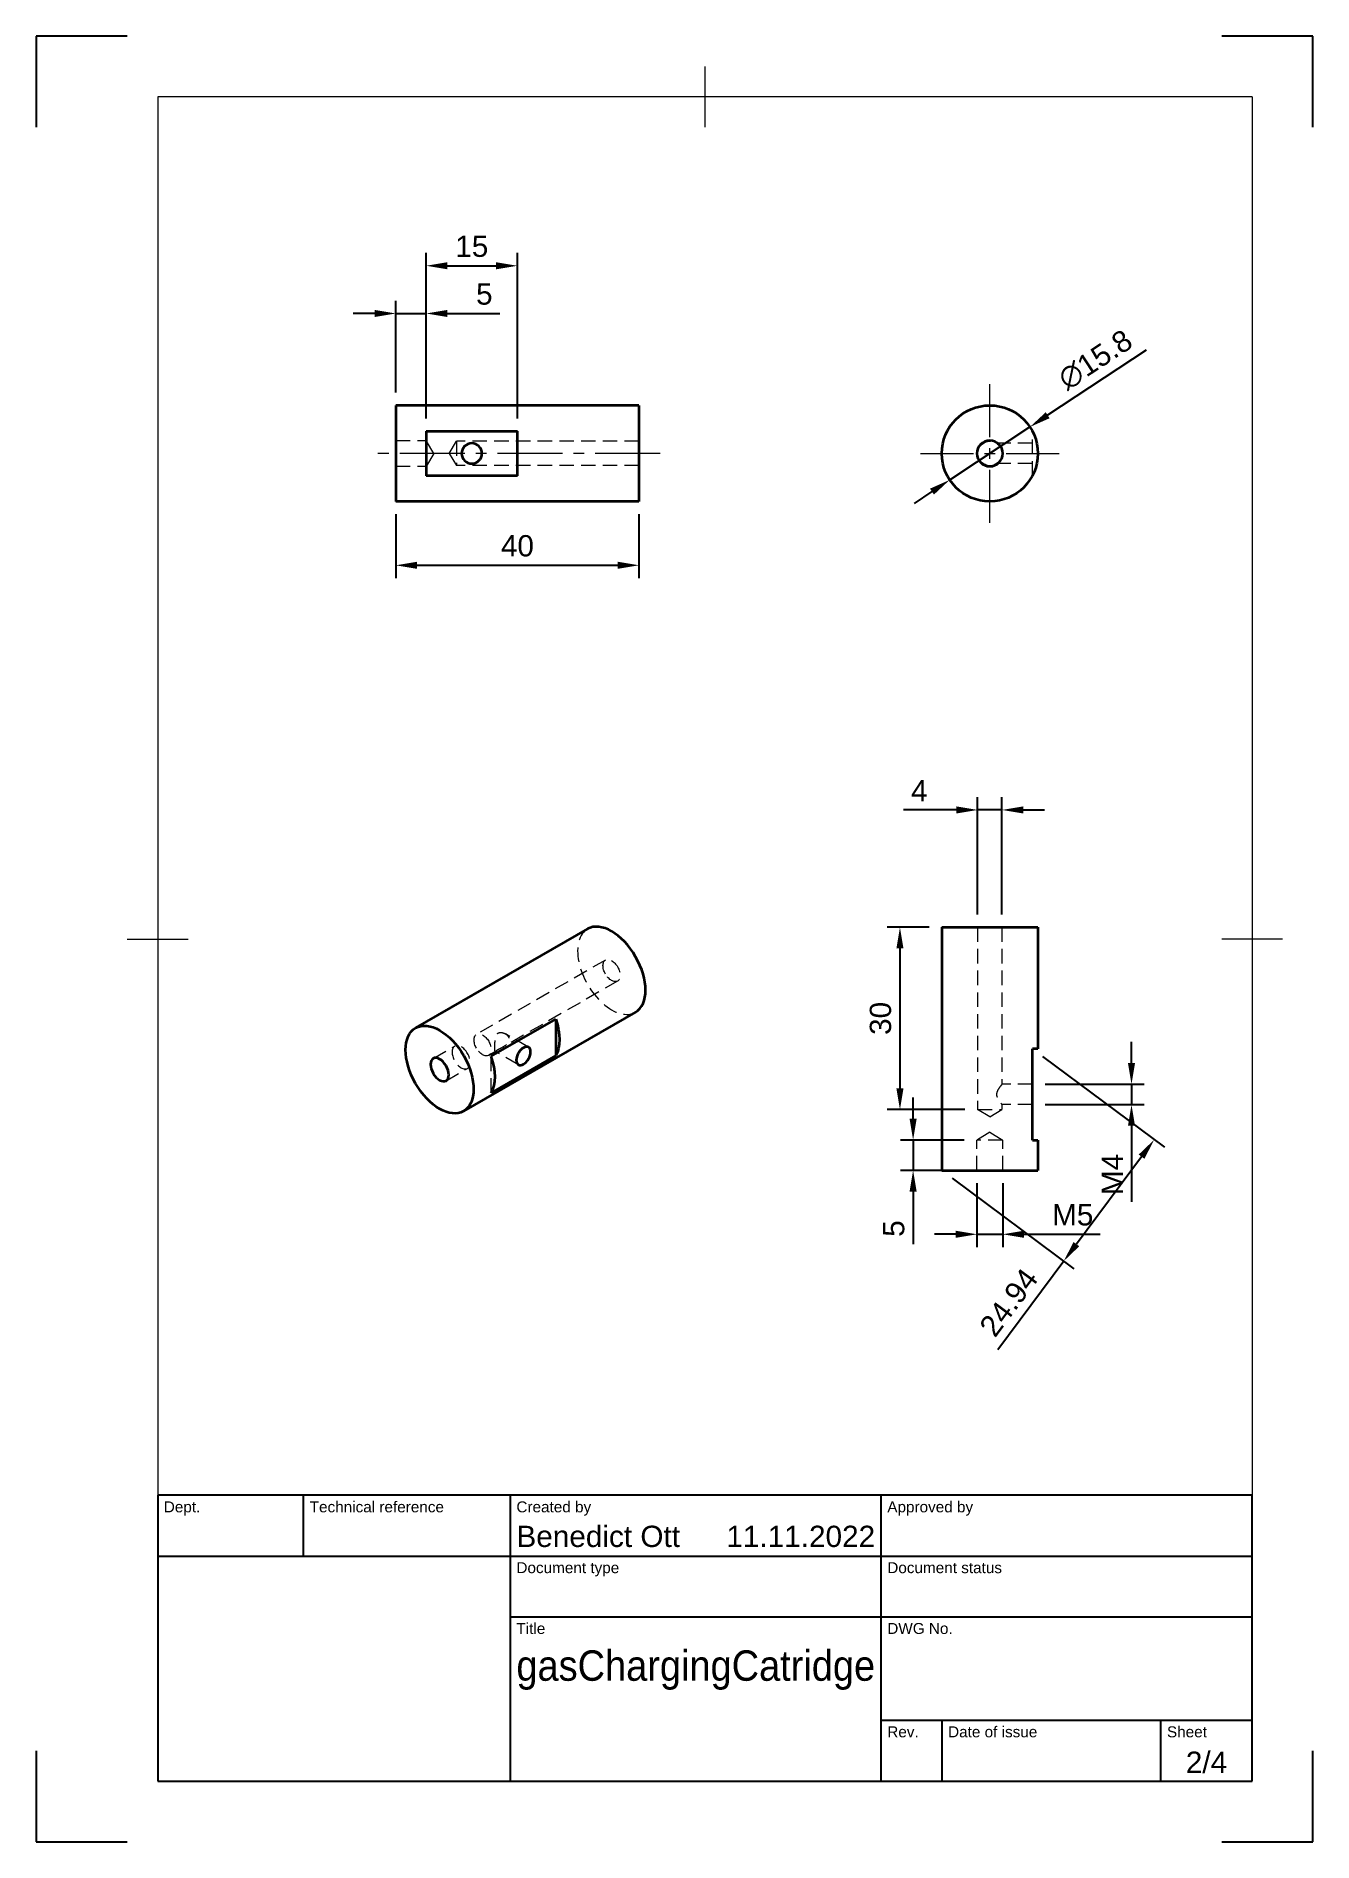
# Model space of a CAD drawing. Header units: millimetres. Extents: x 0 to 210, y 0 to 297.
import ezdxf
from ezdxf.enums import TextEntityAlignment as Align

# ---------------------------------------------------------------- set-up
doc = ezdxf.new("R2010")
doc.units = ezdxf.units.MM
doc.header["$LTSCALE"] = 0.75
doc.linetypes.add('CENTER2', pattern=[28.575, 19.05, -3.175, 3.175, -3.175])
doc.linetypes.add('HIDDEN2', pattern=[4.7625, 3.175, -1.5875])
for name, color, linetype, lineweight in [('BORDER', 7, 'Continuous', 18), ('FD_Dimensions', 7, 'Continuous', 18), ('Hidden', 7, 'HIDDEN2', 18), ('Smart Centers', 7, 'CENTER2', 18), ('TITLEBLOCK', 7, 'Continuous', 25), ('Visible', 7, 'Continuous', 35)]:
    doc.layers.add(name, color=color, linetype=linetype, lineweight=lineweight)
doc.styles.add('FusionTitle', font='arial.ttf')
doc.styles.get("Standard").update_dxf_attribs({"font": 'arial.ttf'})
doc.dimstyles.new('Dim-ISO-25', dxfattribs={"dimtxt": 3.5, "dimasz": 3.5, "dimexe": 2.1, "dimexo": 2.1, "dimgap": 1.4, "dimtad": 1, "dimzin": 12, "dimdsep": 46, "dimtxsty": 'Standard', "dimcen": 0, "dimazin": 3, "dimtp": 0.1, "dimtm": 0.1, "dimtfac": 0.714286, "dimtmove": 0, "dimatfit": 3, "dimfxl": 1, "dimtzin": 12, "dimarcsym": 0})

# ---------------------------------------------------------------- blocks, each defined once
blk = doc.blocks.new('ISO_A4(P)_SHEET')
at = {"layer": 'BORDER'}
for p, q in [((110, 292), (110, 282)), ((200, 287), (20, 287)), ((20, 287), (20, 10)), ((200, 287), (200, 10)), ((15, 148.5), (25, 148.5)), ((205, 148.5), (195, 148.5)), ((20, 10), (200, 10))]:
    blk.add_line(p, q, dxfattribs=at)
at = {"layer": 'Defpoints'}
for p, q in [((15, 297), (0, 297)), ((0, 297), (0, 282)), ((210, 297), (195, 297)), ((210, 282), (210, 297)), ((0, 15), (0, 0)), ((210, 0), (210, 15)), ((0, 0), (15, 0)), ((195, 0), (210, 0))]:
    blk.add_line(p, q, dxfattribs=at)
blk = doc.blocks.new('ISO_TITLEBLOCK')
at = {"layer": 'TITLEBLOCK'}
for p, q in [((0, 47), (-180, 47)), ((-180, 47), (-180, 0)), ((-156, 37), (-156, 47)), ((-122, 0), (-122, 47)), ((-61, 0), (-61, 47)), ((0, 0), (0, 47)), ((-180, 37), (0, 37)), ((-122, 27), (0, 27)), ((-61, 10), (0, 10)), ((-51, 0), (-51, 10)), ((-15, 0), (-15, 10)), ((-180, 0), (0, 0))]:
    blk.add_line(p, q, dxfattribs=at)
at = {"layer": 'TITLEBLOCK', "style": 'FusionTitle'}
for s, p in [('Dept.', (-179, 46)), ('Technical reference', (-155, 46)), ('Created by', (-121, 46)), ('Approved by', (-60, 46)), ('Document type', (-121, 36)), ('Document status', (-60, 36)), ('Title', (-121, 26)), ('DWG No.', (-60, 26)), ('Rev.', (-60, 9)), ('Date of issue', (-50, 9)), ('Sheet', (-14, 9))]:
    blk.add_text(s, height=1.8, dxfattribs=at).set_placement(p, align=Align.TOP_LEFT)
for tag, height, p in [('DEPT', 3.5, (-179, 42)), ('TECHNICAL_REFERENCE', 3.5, (-155, 42)), ('CREATED_BY', 3.5, (-121, 42)), ('APPROVED_BY', 3.5, (-60, 42)), ('DOCUMENT_TYPE', 3.5, (-121, 32)), ('DOCUMENT_STATUS', 3.5, (-60, 32)), ('TITLE_1', 5, (-121, 21.5)), ('TITLE_2', 5, (-121, 14)), ('TITLE_3', 5, (-121, 6.5)), ('DATE_OF_ISSUE', 3.5, (-50, 5))]:
    blk.add_attdef(tag, text='', height=height, dxfattribs=at).set_placement(p, align=Align.TOP_LEFT)
for tag, p in [('CREATED_DATE', (-62, 42)), ('APPROVED_DATE', (-0.99, 42))]:
    blk.add_attdef(tag, text='', height=3.5, dxfattribs=at).set_placement(p, align=Align.TOP_RIGHT)
for tag, height, p in [('DRAWING_NUMBER', 5, (-30.5, 19.75)), ('REV', 3.5, (-56, 4.85)), ('SHEET', 3.5, (-7.5, 4.85))]:
    blk.add_attdef(tag, text='', height=height, dxfattribs=at).set_placement(p, align=Align.TOP_CENTER)
blk = doc.blocks.new('*D19')
at = {"layer": 'Defpoints', "color": 0, "transparency": 16777216}
for p in [(64.159359, 251.380422), (59.159359, 236.263422), (64.159359, 232.025389)]:
    blk.add_point(p, dxfattribs=at)
at = {"layer": 'FD_Dimensions', "color": 0, "lineweight": -2, "transparency": 16777216}
for p, q in [((59.159359, 238.363422), (59.159359, 253.480422)), ((64.159359, 234.125389), (64.159359, 253.480422)), ((55.659359, 251.380422), (52.159359, 251.380422)), ((59.159359, 251.380422), (64.159359, 251.380422)), ((67.659359, 251.380422), (76.279959, 251.380422))]:
    blk.add_line(p, q, dxfattribs=at)
at = {"layer": 'FD_Dimensions', "color": 0, "transparency": 16777216}
for points in [[(55.659359, 251.963755), (55.659359, 250.797089), (59.159359, 251.380422)], [(67.659359, 251.963755), (67.659359, 250.797089), (64.159359, 251.380422)]]:
    blk.add_solid(points, dxfattribs=at)
at = {"layer": 'FD_Dimensions', "color": 0, "transparency": 16777216, "insert": (73.719659, 254.560265), "char_height": 3.5, "attachment_point": 5}
blk.add_mtext('5', dxfattribs=at)
blk = doc.blocks.new('*D20')
at = {"layer": 'Defpoints', "color": 0, "transparency": 16777216}
for p in [(79.159359, 259.229339), (64.159359, 232.025389), (79.159359, 232.025389)]:
    blk.add_point(p, dxfattribs=at)
at = {"layer": 'FD_Dimensions', "color": 0, "lineweight": -2, "transparency": 16777216}
for p, q in [((64.159359, 234.125389), (64.159359, 261.329339)), ((67.659359, 259.229339), (75.659359, 259.229339)), ((79.159359, 234.125389), (79.159359, 261.329339))]:
    blk.add_line(p, q, dxfattribs=at)
at = {"layer": 'FD_Dimensions', "color": 0, "transparency": 16777216}
for points in [[(67.659359, 259.812672), (67.659359, 258.646006), (64.159359, 259.229339)], [(75.659359, 259.812672), (75.659359, 258.646006), (79.159359, 259.229339)]]:
    blk.add_solid(points, dxfattribs=at)
at = {"layer": 'FD_Dimensions', "color": 0, "transparency": 16777216, "insert": (71.659359, 262.416344), "char_height": 3.5, "attachment_point": 5}
blk.add_mtext('15', dxfattribs=at)
blk = doc.blocks.new('*D21')
at = {"layer": 'Defpoints', "color": 0, "transparency": 16777216}
for p in [(59.159359, 220.463422), (99.159359, 220.463422), (99.159359, 209.963422)]:
    blk.add_point(p, dxfattribs=at)
at = {"layer": 'FD_Dimensions', "color": 0, "lineweight": -2, "transparency": 16777216}
for p, q in [((59.159359, 218.363422), (59.159359, 207.863422)), ((99.159359, 218.363422), (99.159359, 207.863422)), ((62.659359, 209.963422), (95.659359, 209.963422))]:
    blk.add_line(p, q, dxfattribs=at)
at = {"layer": 'FD_Dimensions', "color": 0, "transparency": 16777216}
for points in [[(62.659359, 210.546755), (62.659359, 209.380089), (59.159359, 209.963422)], [(95.659359, 210.546755), (95.659359, 209.380089), (99.159359, 209.963422)]]:
    blk.add_solid(points, dxfattribs=at)
at = {"layer": 'FD_Dimensions', "color": 0, "transparency": 16777216, "insert": (79.159359, 213.150427), "char_height": 3.5, "attachment_point": 5}
blk.add_mtext('40', dxfattribs=at)
blk = doc.blocks.new('*U10')
at = {"layer": 'Smart Centers', "color": 0, "ltscale": 0.75, "transparency": 16777216}
blk.add_line((23.5, 0), (-23.5, 0), dxfattribs=at)
blk = doc.blocks.new('*U11')
at = {"layer": 'Smart Centers', "color": 0, "ltscale": 0.75, "transparency": 16777216}
for p, q in [((0, 2.678906), (0, 11.4)), ((-11.4, 0), (-2.678906, 0)), ((2.678906, 0), (11.4, 0)), ((0, -11.4), (0, -2.678906))]:
    blk.add_line(p, q, dxfattribs=at)
at = {"layer": 'Smart Centers', "color": 0, "linetype": 'Continuous', "ltscale": 0.75, "transparency": 16777216}
for p, q in [((-0.892969, 0), (0.892969, 0)), ((0, -0.892969), (0, 0.892969))]:
    blk.add_line(p, q, dxfattribs=at)
blk = doc.blocks.new('*D22')
at = {"layer": 'Defpoints', "color": 0, "transparency": 16777216}
for p in [(163.456352, 232.716058), (150.27082, 224.010786)]:
    blk.add_point(p, dxfattribs=at)
at = {"layer": 'FD_Dimensions', "color": 0, "lineweight": -2, "transparency": 16777216}
for p, q in [((182.581574, 245.342795), (166.377198, 234.644441)), ((150.27082, 224.010786), (163.456352, 232.716058)), ((147.349975, 222.082403), (144.429129, 220.15402))]:
    blk.add_line(p, q, dxfattribs=at)
at = {"layer": 'FD_Dimensions', "color": 0, "transparency": 16777216}
for points in [[(166.055801, 235.131248), (166.698595, 234.157633), (163.456352, 232.716058)], [(147.028578, 222.569211), (147.671372, 221.595596), (150.27082, 224.010786)]]:
    blk.add_solid(points, dxfattribs=at)
at = {"layer": 'FD_Dimensions', "color": 0, "transparency": 16777216, "insert": (174.217937, 243.757235), "char_height": 3.5, "attachment_point": 5, "rotation": 33.4333795}
blk.add_mtext('∅15.8', dxfattribs=at)
blk = doc.blocks.new('*D23')
at = {"layer": 'Defpoints', "color": 0, "transparency": 16777216}
for p in [(154.863586, 169.726593), (154.863586, 150.438067), (158.863586, 150.438067)]:
    blk.add_point(p, dxfattribs=at)
at = {"layer": 'FD_Dimensions', "color": 0, "lineweight": -2, "transparency": 16777216}
for p, q in [((151.363586, 169.726593), (142.642713, 169.726593)), ((154.863586, 152.538067), (154.863586, 171.826593)), ((158.863586, 169.726593), (154.863586, 169.726593)), ((158.863586, 152.538067), (158.863586, 171.826593)), ((162.363586, 169.726593), (165.863586, 169.726593))]:
    blk.add_line(p, q, dxfattribs=at)
at = {"layer": 'FD_Dimensions', "color": 0, "transparency": 16777216}
for points in [[(151.363586, 170.309927), (151.363586, 169.14326), (154.863586, 169.726593)], [(162.363586, 170.309927), (162.363586, 169.14326), (158.863586, 169.726593)]]:
    blk.add_solid(points, dxfattribs=at)
at = {"layer": 'FD_Dimensions', "color": 0, "transparency": 16777216, "insert": (145.25315, 172.876593), "char_height": 3.5, "attachment_point": 5}
blk.add_mtext('4', dxfattribs=at)
blk = doc.blocks.new('*D24')
at = {"layer": 'Defpoints', "color": 0, "transparency": 16777216}
for p in [(154.746586, 110.438067), (158.980586, 110.438067), (158.980586, 99.938067)]:
    blk.add_point(p, dxfattribs=at)
at = {"layer": 'FD_Dimensions', "color": 0, "lineweight": -2, "transparency": 16777216}
for p, q in [((154.746586, 108.338067), (154.746586, 97.838067)), ((158.980586, 108.338067), (158.980586, 97.838067)), ((151.246586, 99.938067), (147.746586, 99.938067)), ((154.746586, 99.938067), (158.980586, 99.938067)), ((162.480586, 99.938067), (175.014215, 99.938067))]:
    blk.add_line(p, q, dxfattribs=at)
at = {"layer": 'FD_Dimensions', "color": 0, "transparency": 16777216}
for points in [[(151.246586, 100.521401), (151.246586, 99.354734), (154.746586, 99.938067)], [(162.480586, 100.521401), (162.480586, 99.354734), (158.980586, 99.938067)]]:
    blk.add_solid(points, dxfattribs=at)
at = {"layer": 'FD_Dimensions', "color": 0, "transparency": 16777216, "insert": (170.497401, 103.11791), "char_height": 3.5, "attachment_point": 5}
blk.add_mtext('M5', dxfattribs=at)
blk = doc.blocks.new('*D25')
at = {"layer": 'Defpoints', "color": 0, "transparency": 16777216}
for p in [(163.863586, 124.604067), (163.863586, 121.272067), (180.165322, 121.272067)]:
    blk.add_point(p, dxfattribs=at)
at = {"layer": 'FD_Dimensions', "color": 0, "lineweight": -2, "transparency": 16777216}
for p, q in [((180.165322, 128.104067), (180.165322, 131.604067)), ((165.963586, 124.604067), (182.265322, 124.604067)), ((180.165322, 124.604067), (180.165322, 121.272067)), ((165.963586, 121.272067), (182.265322, 121.272067)), ((180.165322, 117.772067), (180.165322, 105.279025))]:
    blk.add_line(p, q, dxfattribs=at)
at = {"layer": 'FD_Dimensions', "color": 0, "transparency": 16777216}
for points in [[(179.581988, 128.104067), (180.748655, 128.104067), (180.165322, 124.604067)], [(179.581988, 117.772067), (180.748655, 117.772067), (180.165322, 121.272067)]]:
    blk.add_solid(points, dxfattribs=at)
at = {"layer": 'FD_Dimensions', "color": 0, "transparency": 16777216, "insert": (177.015322, 109.775546), "char_height": 3.5, "attachment_point": 5, "rotation": 90}
blk.add_mtext('M4', dxfattribs=at)
blk = doc.blocks.new('*D26')
at = {"layer": 'Defpoints', "color": 0, "transparency": 16777216}
for p in [(148.963586, 150.438067), (142.080715, 120.438067), (154.863586, 120.438067)]:
    blk.add_point(p, dxfattribs=at)
at = {"layer": 'FD_Dimensions', "color": 0, "lineweight": -2, "transparency": 16777216}
for p, q in [((146.863586, 150.438067), (139.980715, 150.438067)), ((142.080715, 146.938067), (142.080715, 123.938067)), ((152.763586, 120.438067), (139.980715, 120.438067))]:
    blk.add_line(p, q, dxfattribs=at)
at = {"layer": 'FD_Dimensions', "color": 0, "transparency": 16777216}
for points in [[(141.497382, 146.938067), (142.664049, 146.938067), (142.080715, 150.438067)], [(141.497382, 123.938067), (142.664049, 123.938067), (142.080715, 120.438067)]]:
    blk.add_solid(points, dxfattribs=at)
at = {"layer": 'FD_Dimensions', "color": 0, "transparency": 16777216, "insert": (138.892516, 135.438067), "char_height": 3.5, "attachment_point": 5, "rotation": 90}
blk.add_mtext('30', dxfattribs=at)
blk = doc.blocks.new('*D27')
at = {"layer": 'Defpoints', "color": 0, "transparency": 16777216}
for p in [(154.746586, 115.438067), (144.246586, 110.438067), (154.746586, 110.438067)]:
    blk.add_point(p, dxfattribs=at)
at = {"layer": 'FD_Dimensions', "color": 0, "lineweight": -2, "transparency": 16777216}
for p, q in [((144.246586, 118.938067), (144.246586, 122.438067)), ((152.646586, 115.438067), (142.146586, 115.438067)), ((144.246586, 115.438067), (144.246586, 110.438067)), ((152.646586, 110.438067), (142.146586, 110.438067)), ((144.246586, 106.938067), (144.246586, 98.317467))]:
    blk.add_line(p, q, dxfattribs=at)
at = {"layer": 'FD_Dimensions', "color": 0, "transparency": 16777216}
for points in [[(143.663253, 118.938067), (144.82992, 118.938067), (144.246586, 115.438067)], [(143.663253, 106.938067), (144.82992, 106.938067), (144.246586, 110.438067)]]:
    blk.add_solid(points, dxfattribs=at)
at = {"layer": 'FD_Dimensions', "color": 0, "transparency": 16777216, "insert": (141.066743, 100.877767), "char_height": 3.5, "attachment_point": 5, "rotation": 90}
blk.add_mtext('5', dxfattribs=at)
blk = doc.blocks.new('*D28')
at = {"layer": 'Defpoints', "color": 0, "transparency": 16777216}
for p in [(163.863586, 130.438067), (183.910407, 115.503186), (148.963586, 110.438067)]:
    blk.add_point(p, dxfattribs=at)
at = {"layer": 'FD_Dimensions', "color": 0, "lineweight": -2, "transparency": 16777216}
for p, q in [((165.547619, 129.183463), (185.59444, 114.248582)), ((181.819399, 112.696464), (171.101414, 98.309908)), ((150.647619, 109.183463), (170.69444, 94.248582)), ((169.010407, 95.503186), (158.163411, 80.943461))]:
    blk.add_line(p, q, dxfattribs=at)
at = {"layer": 'FD_Dimensions', "color": 0, "transparency": 16777216}
for points in [[(181.351612, 113.044966), (182.287186, 112.347963), (183.910407, 115.503186)], [(170.633627, 98.658409), (171.569201, 97.961407), (169.010407, 95.503186)]]:
    blk.add_solid(points, dxfattribs=at)
at = {"layer": 'FD_Dimensions', "color": 0, "transparency": 16777216, "insert": (159.98568, 88.723978), "char_height": 3.5, "attachment_point": 5, "rotation": 53.31386174}
blk.add_mtext('24.94', dxfattribs=at)

msp = doc.modelspace()

# ---------------------------------------------------------------- linework, layer by layer
at = {"layer": 'Hidden'}
for p, q in [((163.864, 224.701), (163.864, 232.025)), ((163.864, 230.029), (157.97, 230.029)), ((163.864, 226.697), (157.97, 226.697))]:
    msp.add_line(p, q, dxfattribs=at)
at = {"layer": 'Hidden', "extrusion": (-1, -2e-16, 2.966e-13)}
for p, q in [((59.159, 230.48), (64.159, 230.48)), ((65.431, 228.363), (64.159, 230.48)), ((67.958, 228.363), (69.159, 230.363)), ((69.159, 230.363), (69.159, 226.363)), ((99.159, 230.363), (69.159, 230.363)), ((59.159, 226.246), (64.159, 226.246)), ((65.431, 228.363), (64.159, 226.246)), ((67.958, 228.363), (69.159, 226.363)), ((99.159, 226.363), (69.159, 226.363))]:
    msp.add_line(p, q, dxfattribs=at)
at = {"layer": 'Hidden', "extrusion": (-1e-16, -1, 2.966e-13)}
for p, q in [((154.864, 150.438), (154.864, 120.438)), ((158.864, 150.438), (158.864, 124.604)), ((163.864, 124.604), (158.864, 124.604)), ((154.864, 120.438), (158.864, 120.438)), ((156.864, 119.236), (154.864, 120.438)), ((156.864, 119.236), (158.864, 120.438)), ((163.864, 121.272), (158.864, 121.272)), ((158.864, 121.272), (158.864, 120.438)), ((156.864, 116.71), (154.747, 115.438)), ((156.864, 116.71), (158.981, 115.438)), ((158.981, 115.438), (154.747, 115.438)), ((154.747, 110.438), (154.747, 115.438)), ((158.981, 110.438), (158.981, 115.438))]:
    msp.add_line(p, q, dxfattribs=at)
at = {"layer": 'Hidden', "extrusion": (-0.707107, -0.407196, 0.578093)}
for p, q in [((93.653, 145.044), (72.44, 132.828)), ((95.65, 141.578), (76.824, 130.737)), ((65.311, 128.858), (68.846, 130.893)), ((80.987, 130.706), (77.179, 132.899)), ((75.585, 130.023), (74.436, 129.362)), ((74.853, 123.215), (74.853, 129.202)), ((79.324, 127.819), (75.516, 130.012)), ((67.424, 125.188), (70.959, 127.224))]:
    msp.add_line(p, q, dxfattribs=at)
at = {"layer": 'Hidden'}
msp.add_circle((156.864, 228.363), 2, dxfattribs=at)
for centre, major_axis, start_param, end_param in [((94.651, 143.311), (-3.942, 6.846), 0, 3.1415927), ((94.651, 143.311), (-0.998, 1.733), 1.5707963, 7.8539816), ((73.438, 131.095), (-0.998, 1.733), 1.5707963, 7.8539816)]:
    msp.add_ellipse(centre, major_axis=major_axis, ratio=0.5780931, start_param=start_param, end_param=end_param, dxfattribs=at)
at = {"layer": 'Hidden', "extrusion": (-2e-16, -2e-16, -1)}
msp.add_ellipse((69.903, 129.059), major_axis=(-1.056, 1.835), ratio=0.5780931, dxfattribs=at)
at = {"layer": 'Hidden'}
for points, knots in [([(75.989, 130.3), (76.07, 130.347), (76.164, 130.396), (76.363, 130.496), (76.469, 130.548), (76.79, 130.712), (77.004, 130.836), (77.352, 131.101), (77.514, 131.258), (77.737, 131.605), (77.798, 131.795), (77.798, 132.158), (77.737, 132.343), (77.514, 132.663), (77.352, 132.799), (77.004, 133), (76.79, 133.079), (76.469, 133.123), (76.363, 133.126), (76.164, 133.1), (76.07, 133.071), (75.907, 132.977), (75.84, 132.914), (75.73, 132.762), (75.688, 132.673), (75.583, 132.384), (75.544, 132.159), (75.489, 131.726), (75.471, 131.486), (75.447, 131.024), (75.442, 130.802), (75.442, 130.439), (75.447, 130.287), (75.471, 130.082), (75.489, 130.028), (75.544, 129.995), (75.583, 130.018), (75.688, 130.097), (75.73, 130.131), (75.84, 130.209), (75.907, 130.253), (75.989, 130.3)], [0, 0, 0, 0, 0.034689, 0.034689, 0.0693781, 0.0693781, 0.1387561, 0.1387561, 0.2053224, 0.2053224, 0.2718887, 0.2718887, 0.338455, 0.338455, 0.4050213, 0.4050213, 0.4743994, 0.4743994, 0.5090884, 0.5090884, 0.5437775, 0.5437775, 0.5784665, 0.5784665, 0.6131555, 0.6131555, 0.6825336, 0.6825336, 0.7490999, 0.7490999, 0.8156662, 0.8156662, 0.8822325, 0.8822325, 0.9487988, 0.9487988, 1.0181769, 1.0181769, 1.0528659, 1.0528659, 1.0875549, 1.0875549, 1.0875549, 1.0875549]), ([(158.864, 124.604), (158.864, 124.604), (158.824, 124.557), (158.683, 124.383), (158.581, 124.256), (158.374, 123.971), (158.25, 123.791), (158.097, 123.491), (158.053, 123.385), (157.989, 123.167), (157.97, 123.054), (157.97, 122.822), (157.989, 122.709), (158.053, 122.491), (158.097, 122.385), (158.25, 122.085), (158.374, 121.905), (158.581, 121.621), (158.683, 121.493), (158.824, 121.319), (158.864, 121.272), (158.864, 121.272)], [0.27188874, 0.27188874, 0.27188874, 0.27188874, 0.33845504, 0.33845504, 0.40502134, 0.40502134, 0.4743994, 0.4743994, 0.50908844, 0.50908844, 0.54377747, 0.54377747, 0.5784665, 0.5784665, 0.61315554, 0.61315554, 0.68253361, 0.68253361, 0.74909991, 0.74909991, 0.81566621, 0.81566621, 0.81566621, 0.81566621])]:
    msp.add_open_spline(points, degree=3, knots=knots, dxfattribs=at)
at = {"layer": 'Visible', "extrusion": (-1, -2e-16, 2.966e-13)}
for p, q in [((59.159, 236.263), (59.159, 220.463)), ((99.159, 236.263), (59.159, 236.263)), ((99.159, 236.263), (99.159, 220.463)), ((64.159, 232.025), (64.159, 224.701)), ((64.159, 232.025), (79.159, 232.025)), ((79.159, 224.701), (79.159, 232.025)), ((79.159, 224.701), (64.159, 224.701)), ((99.159, 220.463), (59.159, 220.463))]:
    msp.add_line(p, q, dxfattribs=at)
at = {"layer": 'Visible', "extrusion": (-0.707107, -0.407196, 0.578093)}
for p, q in [((90.709, 150.157), (62.425, 133.869)), ((98.594, 136.465), (70.31, 120.177)), ((74.853, 129.202), (85.459, 135.31)), ((85.459, 135.31), (85.459, 129.323)), ((85.459, 129.323), (74.853, 123.215))]:
    msp.add_line(p, q, dxfattribs=at)
at = {"layer": 'Visible', "extrusion": (-1e-16, -1, 2.966e-13)}
for p, q in [((148.964, 150.438), (164.764, 150.438)), ((148.964, 150.438), (148.964, 110.438)), ((164.764, 150.438), (164.764, 130.438)), ((164.764, 130.438), (163.864, 130.438)), ((163.864, 115.438), (163.864, 130.438)), ((163.864, 115.438), (164.764, 115.438)), ((164.764, 115.438), (164.764, 110.438)), ((148.964, 110.438), (164.764, 110.438))]:
    msp.add_line(p, q, dxfattribs=at)
at = {"layer": 'Visible'}
msp.add_circle((156.864, 228.363), 7.9, dxfattribs=at)
at = {"layer": 'Visible', "extrusion": (0, -2e-16, -1)}
msp.add_circle((-71.659, 228.363), 1.666, dxfattribs=at)
at = {"layer": 'Visible', "extrusion": (0, 0, -1)}
msp.add_circle((-156.864, 228.363), 2.117, dxfattribs=at)
at = {"layer": 'Visible'}
for centre, start_param, end_param in [((94.651, 143.311), 3.1415927, 6.2831853), ((66.367, 127.023), 1.5707963, 7.8539816), ((69.903, 129.059), 3.4469382, 4.4109108)]:
    msp.add_ellipse(centre, major_axis=(-3.942, 6.846), ratio=0.5780931, start_param=start_param, end_param=end_param, dxfattribs=at)
at = {"layer": 'Visible', "extrusion": (0, -1e-16, -1)}
msp.add_ellipse((80.509, 135.167), major_axis=(-3.942, 6.846), ratio=0.5780931, start_param=1.8722745, end_param=2.8362471, dxfattribs=at)
at = {"layer": 'Visible', "extrusion": (2e-16, -2e-16, -1)}
msp.add_ellipse((80.156, 129.263), major_axis=(0.831, 1.444), ratio=0.5780931, start_param=3.1415927, end_param=9.424778, dxfattribs=at)
at = {"layer": 'Visible', "extrusion": (-2e-16, -2e-16, -1)}
msp.add_ellipse((66.367, 127.023), major_axis=(-1.056, 1.835), ratio=0.5780931, dxfattribs=at)

# ---------------------------------------------------------------- block references
at = {"layer": 'BORDER'}
msp.add_blockref('ISO_A4(P)_SHEET', (0, 0), dxfattribs=at)
at = {"layer": 'Smart Centers', "ltscale": 0.75}
for name, p in [('*U11', (156.864, 228.363)), ('*U10', (79.159, 228.363))]:
    msp.add_blockref(name, p, dxfattribs=at)
at = {"layer": 'TITLEBLOCK'}
ref = msp.add_blockref('ISO_TITLEBLOCK', (200, 10), dxfattribs=at)
ref.add_attrib('CREATED_DATE', '11.11.2022', dxfattribs={"height": 3.5, "style": 'FusionTitle'}).set_placement((138, 52), align=Align.TOP_RIGHT)
ref.add_attrib('SHEET', '2/4', dxfattribs={"height": 3.5, "style": 'FusionTitle'}).set_placement((192.5, 14.85), align=Align.TOP_CENTER)
ref.add_attrib('TITLE_1', 'gasChargingCatridge', dxfattribs={"height": 5, "style": 'FusionTitle', "width": 0.893964}).set_placement((79, 31.5), align=Align.TOP_LEFT)
ref.add_attrib('CREATED_BY', 'Benedict Ott', dxfattribs={"height": 3.5, "style": 'FusionTitle'}).set_placement((79, 52), align=Align.TOP_LEFT)

# ---------------------------------------------------------------- dimensions: what is measured, and where the dimension line sits
at = {"layer": 'FD_Dimensions'}
for p1, p2, distance, picture, middle in [((64.159, 232.025), (79.159, 232.025), 27.204, '*D20', (71.659, 262.416)), ((59.159, 220.463), (99.159, 220.463), -10.5, '*D21', (79.159, 213.15)), ((154.747, 115.438), (154.747, 110.438), -10.5, '*D27', (141.067, 100.878))]:
    dim = msp.add_aligned_dim(p1=p1, p2=p2, distance=distance, dimstyle='Dim-ISO-25', override={"dimlfac": 1, "dimclrd": 0, "dimclre": 0}, dxfattribs=at)
    dim.commit()
    dim.dimension.update_dxf_attribs({"geometry": picture, "text_midpoint": middle})
for base, p1, p2, picture, middle in [((64.159, 251.38), (59.159, 236.263), (64.159, 232.025), '*D19', (73.72, 254.56)), ((154.864, 169.727), (158.864, 150.438), (154.864, 150.438), '*D23', (145.253, 172.877))]:
    dim = msp.add_linear_dim(base=base, p1=p1, p2=p2, dimstyle='Dim-ISO-25', override={"dimlfac": 1, "dimclrd": 0, "dimclre": 0}, dxfattribs=at)
    dim.commit()
    dim.dimension.update_dxf_attribs({"geometry": picture, "text_midpoint": middle})
dim = msp.add_diameter_dim_2p(p1=(150.271, 224.011), p2=(163.456, 232.716), dimstyle='Dim-ISO-25', override={"dimlfac": 1, "dimclrd": 0, "dimclre": 0}, dxfattribs=at)
dim.commit()
dim.dimension.update_dxf_attribs({"geometry": '*D22', "text_midpoint": (176.028, 241.016), "dimtype": 163})
dim = msp.add_linear_dim(base=(142.081, 120.438), p1=(148.964, 150.438), p2=(154.864, 120.438), angle=90, dimstyle='Dim-ISO-25', override={"dimlfac": 1, "dimclrd": 0, "dimclre": 0}, dxfattribs=at)
dim.commit()
dim.dimension.update_dxf_attribs({"geometry": '*D26', "text_midpoint": (138.893, 135.438)})
dim = msp.add_aligned_dim(p1=(163.864, 124.604), p2=(163.864, 121.272), distance=16.302, text='M4', dimstyle='Dim-ISO-25', override={"dimlfac": 1, "dimclrd": 0, "dimclre": 0}, dxfattribs=at)
dim.commit()
dim.dimension.update_dxf_attribs({"geometry": '*D25', "text_midpoint": (177.015, 109.776)})
dim = msp.add_linear_dim(base=(183.91, 115.503), p1=(148.964, 110.438), p2=(163.864, 130.438), angle=53.31389, dimstyle='Dim-ISO-25', override={"dimlfac": 1}, dxfattribs=at)
dim.commit()
dim.dimension.update_dxf_attribs({"geometry": '*D28', "text_midpoint": (162.541, 86.82), "dimtype": 161})
dim = msp.add_linear_dim(base=(158.981, 99.938), p1=(154.747, 110.438), p2=(158.981, 110.438), text='M5', dimstyle='Dim-ISO-25', override={"dimlfac": 1, "dimclrd": 0, "dimclre": 0}, dxfattribs=at)
dim.commit()
dim.dimension.update_dxf_attribs({"geometry": '*D24', "text_midpoint": (170.497, 103.118)})

doc.saveas('drawing.dxf')
